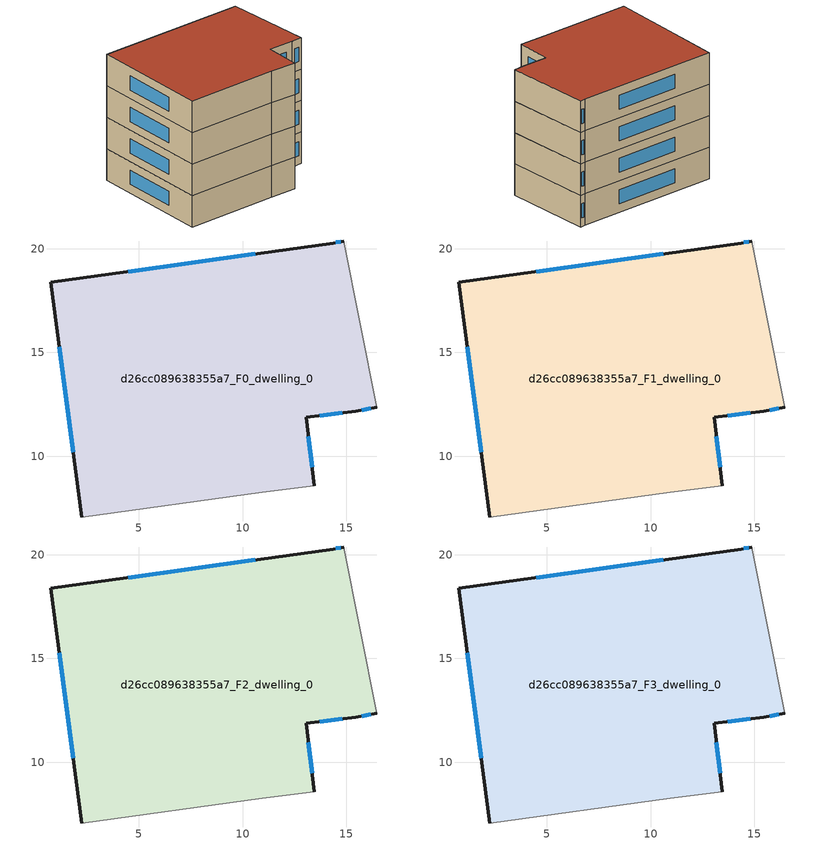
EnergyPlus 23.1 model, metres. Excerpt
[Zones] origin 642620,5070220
d26cc089638355a7_F0_dwelling_0
 floor ground (EU_floor_Construction): 14.87,20.37 16.47,12.37 15.47,12.17 13.07,11.87 13.47,8.57 10.96,8.27 2.26,7.07 0.76,18.38 14.37,20.27 z0
 wall outside (EU_wall_Construction): 13.47,8.57 13.07,11.87 15.47,12.17 16.47,12.37 / 14.87,20.37 14.37,20.27 0.76,18.38 2.26,7.07 z0:3
 wall adiabatic (EU_wall_Construction): 2.26,7.07 10.96,8.27 13.47,8.57 / 16.47,12.37 14.87,20.37 z0:3
 window (EU_Window_Construction): 15.74,12.22 16.19,12.31 / 13.73,11.95 14.81,12.09 / 13.36,9.47 13.18,10.96 / 1.17,15.26 1.84,10.18 / 10.62,19.75 4.5,18.9 / 14.73,20.35 14.51,20.3 z0.83:2.17
d26cc089638355a7_F1_dwelling_0
 floor to d26cc089638355a7_F0_dwelling_0 (EU_floor_Construction): 14.87,20.37 16.47,12.37 15.47,12.17 13.07,11.87 13.47,8.57 10.96,8.27 2.26,7.07 0.76,18.38 14.37,20.27 z3
 wall outside (EU_wall_Construction): 13.47,8.57 13.07,11.87 15.47,12.17 16.47,12.37 / 14.87,20.37 14.37,20.27 0.76,18.38 2.26,7.07 z3:6
 wall adiabatic (EU_wall_Construction): 2.26,7.07 10.96,8.27 13.47,8.57 / 16.47,12.37 14.87,20.37 z3:6
 window (EU_Window_Construction): 15.74,12.22 16.19,12.31 / 13.73,11.95 14.81,12.09 / 13.36,9.47 13.18,10.96 / 1.17,15.26 1.84,10.18 / 10.62,19.75 4.5,18.9 / 14.73,20.35 14.51,20.3 z3.83:5.17
d26cc089638355a7_F2_dwelling_0
 floor to d26cc089638355a7_F1_dwelling_0 (EU_floor_Construction): 14.87,20.37 16.47,12.37 15.47,12.17 13.07,11.87 13.47,8.57 10.96,8.27 2.26,7.07 0.76,18.38 14.37,20.27 z6
 wall outside (EU_wall_Construction): 13.47,8.57 13.07,11.87 15.47,12.17 16.47,12.37 / 14.87,20.37 14.37,20.27 0.76,18.38 2.26,7.07 z6:9
 wall adiabatic (EU_wall_Construction): 2.26,7.07 10.96,8.27 13.47,8.57 / 16.47,12.37 14.87,20.37 z6:9
 window (EU_Window_Construction): 15.74,12.22 16.19,12.31 / 13.73,11.95 14.81,12.09 / 13.36,9.47 13.18,10.96 / 1.17,15.26 1.84,10.18 / 10.62,19.75 4.5,18.9 / 14.73,20.35 14.51,20.3 z6.83:8.17
d26cc089638355a7_F3_dwelling_0
 floor to d26cc089638355a7_F2_dwelling_0 (EU_floor_Construction): 14.87,20.37 16.47,12.37 15.47,12.17 13.07,11.87 13.47,8.57 10.96,8.27 2.26,7.07 0.76,18.38 14.37,20.27 z9
 wall outside (EU_wall_Construction): 13.47,8.57 13.07,11.87 15.47,12.17 16.47,12.37 / 14.87,20.37 14.37,20.27 0.76,18.38 2.26,7.07 z9:12
 wall adiabatic (EU_wall_Construction): 2.26,7.07 10.96,8.27 13.47,8.57 / 16.47,12.37 14.87,20.37 z9:12
 window (EU_Window_Construction): 15.74,12.22 16.19,12.31 / 13.73,11.95 14.81,12.09 / 13.36,9.47 13.18,10.96 / 1.17,15.26 1.84,10.18 / 10.62,19.75 4.5,18.9 / 14.73,20.35 14.51,20.3 z9.83:11.17
 roof outside (EU_roof_Construction): 13.47,8.57 13.07,11.87 15.47,12.17 16.47,12.37 14.87,20.37 14.37,20.27 0.76,18.38 2.26,7.07 10.96,8.27 z12
[Building]
EU S2 Campaign: North Axis=0; Terrain=City; Solar Distribution=FullExterior
[Site:Location]
Lyon-Bron: Latitude=45.75; Longitude=5; Time Zone=1; Elevation=198
[SizingPeriod:WeatherFileDays]
AnnualSizingPeriod: Begin Month=1; Begin Day of Month=1; End Month=12; End Day of Month=31; Day of Week for Start Day=Monday; Use Weather File Daylight Saving Period=No; Use Weather File Rain and Snow Indicators=No
[MATERIAL]
EU_InternalMass_Material: Roughness=MediumRough; Thickness=0.1; Conductivity=1; Density=1800; Specific Heat=900; Thermal Absorptance=0.9; Solar Absorptance=0.7; Visible Absorptance=0.7
[MATERIAL:NOMASS] Roughness=MediumRough; Thermal Absorptance=0.9; Solar Absorptance=0.7; Visible Absorptance=0.7
Name | Thermal Resistance
EU_wall_NoMass | 0.87146
EU_roof_NoMass | 0.842276
EU_floor_NoMass | 0.496999
[WINDOWMATERIAL:SIMPLEGLAZINGSYSTEM]
EU_Window_SimpleGlazing: UFactor=2.2525; Solar Heat Gain Coefficient=0.76; Visible Transmittance=0.76
[CONSTRUCTION]
EU_wall_Construction: EU_wall_NoMass
EU_roof_Construction: EU_roof_NoMass
EU_floor_Construction: EU_floor_NoMass
EU_InternalMass_Construction: EU_InternalMass_Material
EU_Window_Construction: EU_Window_SimpleGlazing
[ZONE] Type=1; Multiplier=1; Ceiling Height=autocalculate; Floor Area=autocalculate; Part of Total Floor Area=Yes
Name | Volume
d26cc089638355a7_F0_dwelling_0; d26cc089638355a7_F1_dwelling_0; d26cc089638355a7_F2_dwelling_0 | 466.309
d26cc089638355a7_F3_dwelling_0 | 1865.24
[INTERNALMASS] Construction=EU_InternalMass_Construction; Surface Area=155.436
Name | Zone or ZoneList
d26cc089638355a7_F0_dwelling_0_EU_InternalMass | d26cc089638355a7_F0_dwelling_0
d26cc089638355a7_F1_dwelling_0_EU_InternalMass | d26cc089638355a7_F1_dwelling_0
d26cc089638355a7_F2_dwelling_0_EU_InternalMass | d26cc089638355a7_F2_dwelling_0
d26cc089638355a7_F3_dwelling_0_EU_InternalMass | d26cc089638355a7_F3_dwelling_0
[OTHEREQUIPMENT] Fuel Type=Electricity; Design Level Calculation Method=Watts/Area; Power per Zone Floor Area=1; Fraction Latent=0; Fraction Radiant=0; Fraction Lost=0; Carbon Dioxide Generation Rate=0; EndUse Subcategory=EU_Step8_InternalGains
Name | Zone or ZoneList or Space or SpaceList | Schedule
EU_Step8_InternalGain_d26cc089638355a7_F0_dwelling_0_f000 | d26cc089638355a7_F0_dwelling_0 | EU_Step8_GainSchedule_d26cc089638355a7_F0_dwelling_0_f000
EU_Step8_InternalGain_d26cc089638355a7_F1_dwelling_0_f000 | d26cc089638355a7_F1_dwelling_0 | EU_Step8_GainSchedule_d26cc089638355a7_F1_dwelling_0_f000
EU_Step8_InternalGain_d26cc089638355a7_F2_dwelling_0_f000 | d26cc089638355a7_F2_dwelling_0 | EU_Step8_GainSchedule_d26cc089638355a7_F2_dwelling_0_f000
EU_Step8_InternalGain_d26cc089638355a7_F3_dwelling_0_f000 | d26cc089638355a7_F3_dwelling_0 | EU_Step8_GainSchedule_d26cc089638355a7_F3_dwelling_0_f000
[ZONEVENTILATION:DESIGNFLOWRATE] Schedule=EU_AlwaysOn; Design Flow Rate Calculation Method=AirChanges/Hour; Air Changes per Hour=0.425; Ventilation Type=Natural; Fan Pressure Rise=0; Fan Total Efficiency=1; Constant Term Coefficient=1; Temperature Term Coefficient=0; Velocity Term Coefficient=0; Velocity Squared Term Coefficient=0; Minimum Indoor Temperature=-100; Maximum Indoor Temperature=100; Delta Temperature=-100; Minimum Outdoor Temperature=-100; Maximum Outdoor Temperature=100; Maximum Wind Speed=40
Name | Zone or ZoneList or Space or SpaceList
EU_ConstantAir_d26cc089638355a7_F0_dwelling_0 | d26cc089638355a7_F0_dwelling_0
EU_ConstantAir_d26cc089638355a7_F1_dwelling_0 | d26cc089638355a7_F1_dwelling_0
EU_ConstantAir_d26cc089638355a7_F2_dwelling_0 | d26cc089638355a7_F2_dwelling_0
EU_ConstantAir_d26cc089638355a7_F3_dwelling_0 | d26cc089638355a7_F3_dwelling_0
[HVACTEMPLATE:THERMOSTAT] Constant Heating Setpoint=20; Constant Cooling Setpoint=50
EU_HeatOnly_d26cc089638355a7_F0_dwelling_0; EU_HeatOnly_d26cc089638355a7_F1_dwelling_0; EU_HeatOnly_d26cc089638355a7_F2_dwelling_0; EU_HeatOnly_d26cc089638355a7_F3_dwelling_0
[HVACTEMPLATE:ZONE:IDEALLOADSAIRSYSTEM] System Availability Schedule=EU_AlwaysOn; Maximum Heating Supply Air Temperature=50; Minimum Cooling Supply Air Temperature=13; Maximum Heating Supply Air Humidity Ratio=0.0156; Minimum Cooling Supply Air Humidity Ratio=0.0077; Heating Limit=NoLimit; Cooling Limit=NoLimit; Heating Availability Schedule=EU_AlwaysOn; Cooling Availability Schedule=EU_CoolingOff; Dehumidification Control Type=ConstantSensibleHeatRatio; Cooling Sensible Heat Ratio=0.7; Dehumidification Setpoint=60; Humidification Control Type=None; Humidification Setpoint=30; Outdoor Air Method=None; Outdoor Air Flow Rate per Person=0.00944; Outdoor Air Flow Rate per Zone Floor Area=0; Outdoor Air Flow Rate per Zone=0; Demand Controlled Ventilation Type=None; Outdoor Air Economizer Type=NoEconomizer; Heat Recovery Type=None; Sensible Heat Recovery Effectiveness=0.7; Latent Heat Recovery Effectiveness=0.65
Name | Template Thermostat
d26cc089638355a7_F0_dwelling_0 | EU_HeatOnly_d26cc089638355a7_F0_dwelling_0
d26cc089638355a7_F1_dwelling_0 | EU_HeatOnly_d26cc089638355a7_F1_dwelling_0
d26cc089638355a7_F2_dwelling_0 | EU_HeatOnly_d26cc089638355a7_F2_dwelling_0
d26cc089638355a7_F3_dwelling_0 | EU_HeatOnly_d26cc089638355a7_F3_dwelling_0
[SIZING:ZONE] Zone Cooling Design Supply Air Temperature Input Method=SupplyAirTemperature; Zone Cooling Design Supply Air Temperature=13; Zone Heating Design Supply Air Temperature Input Method=SupplyAirTemperature; Zone Heating Design Supply Air Temperature=50; Zone Cooling Design Supply Air Humidity Ratio=0.008; Zone Heating Design Supply Air Humidity Ratio=0.008; Cooling Design Air Flow Method=DesignDay; Cooling Design Air Flow Rate=0; Cooling Minimum Air Flow per Zone Floor Area=0.000762; Cooling Minimum Air Flow=0; Cooling Minimum Air Flow Fraction=0.2; Heating Design Air Flow Method=DesignDay; Heating Design Air Flow Rate=0; Heating Maximum Air Flow per Zone Floor Area=0.002032; Heating Maximum Air Flow=0.141576; Heating Maximum Air Flow Fraction=0.3; Account for Dedicated Outdoor Air System=No; Dedicated Outdoor Air System Control Strategy=NeutralSupplyAir; Dedicated Outdoor Air Low Setpoint Temperature for Design=autosize; Dedicated Outdoor Air High Setpoint Temperature for Design=autosize; Zone Load Sizing Method=Sensible Load Only No Latent Load; Zone Latent Cooling Design Supply Air Humidity Ratio Input Method=HumidityRatioDifference; Zone Cooling Design Supply Air Humidity Ratio Difference=0.005; Zone Latent Heating Design Supply Air Humidity Ratio Input Method=HumidityRatioDifference; Zone Humidification Design Supply Air Humidity Ratio Difference=0.005
d26cc089638355a7_F0_dwelling_0; d26cc089638355a7_F1_dwelling_0; d26cc089638355a7_F2_dwelling_0; d26cc089638355a7_F3_dwelling_0
[SCHEDULE:CONSTANT]
Name | Hourly Value
EU_AlwaysOn | 1
EU_CoolingOff | 0
[SCHEDULE:FILE] Column Number=1; Rows to Skip at Top=0; Number of Hours of Data=8760; Column Separator=Comma; Interpolate to Timestep=No; Minutes per Item=60; Adjust Schedule for Daylight Savings=Yes
Name | File
EU_Step8_GainSchedule_d26cc089638355a7_F0_dwelling_0_f000 | ../../schedules/d26cc089638355a7/d26cc089638355a7_F0_dwelling_0_f000_gain.csv
EU_Step8_GainSchedule_d26cc089638355a7_F1_dwelling_0_f000 | ../../schedules/d26cc089638355a7/d26cc089638355a7_F1_dwelling_0_f000_gain.csv
EU_Step8_GainSchedule_d26cc089638355a7_F2_dwelling_0_f000 | ../../schedules/d26cc089638355a7/d26cc089638355a7_F2_dwelling_0_f000_gain.csv
EU_Step8_GainSchedule_d26cc089638355a7_F3_dwelling_0_f000 | ../../schedules/d26cc089638355a7/d26cc089638355a7_F3_dwelling_0_f000_gain.csv
